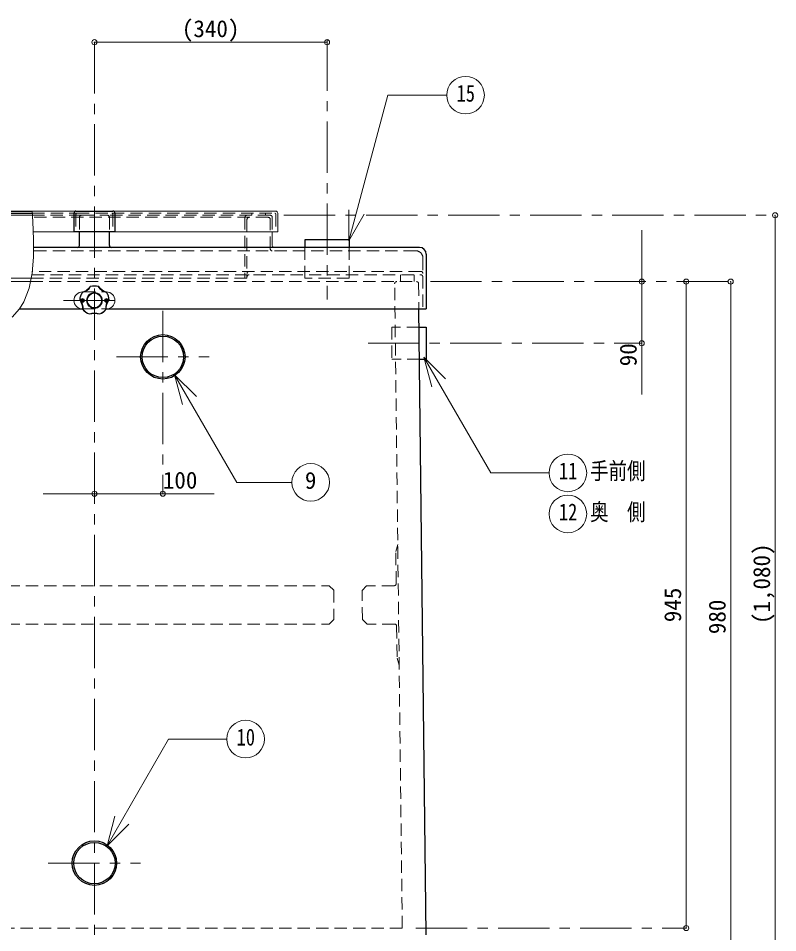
# Model space of a CAD drawing. Units: millimetres, scale not verified. Extents: x -3184 to 2891, y -2037 to 2178.
# Drawn here: x -258 to 852, y -1174 to 163 of the extents above; entities that cross this region are included whole.
import ezdxf
from ezdxf.enums import TextEntityAlignment as Align

# ---------------------------------------------------------------- set-up
doc = ezdxf.new("R2010")
doc.units = ezdxf.units.MM
doc.header["$LTSCALE"] = 15
doc.header["$PDMODE"] = 32
doc.header["$PDSIZE"] = 7.5
doc.linetypes.add('CHAIN1', pattern=[8, 5, -1, 1, -1])
doc.linetypes.add('DASHED1', pattern=[1.8, 1.2, -0.6])
doc.layers.add('0-0', color=7, linetype='Continuous', lineweight=18)
doc.styles.add('ＭＳ ゴシック', font='')
doc.styles.get('ＭＳ ゴシック').set_extended_font_data('MS Gothic')

msp = doc.modelspace()

# ---------------------------------------------------------------- linework, layer by layer
at = {"layer": '0-0', "color": 4, "lineweight": 9}
for p, q in [((-146.7, 127.87), (193.3, 127.87)), ((-237.44, -125.13), (-369.7, -125.13)), ((848.3, -125.13), (848.3, -1202.13)), ((113.3, -169.13), (113.3, -149.13)), ((653.3, -387.13), (653.3, -147.13)), ((-588.55, -222.13), (-240.09, -222.13)), ((-366.7, -217.13), (-239.07, -217.13)), ((718.3, -222.13), (718.3, -1167.13)), ((783.3, -1202.13), (783.3, -222.13)), ((28.3, -532.13), (-221.7, -532.13))]:
    msp.add_line(p, q, dxfattribs=at)
at = {"layer": '0-0', "color": 4, "linetype": 'CHAIN1', "lineweight": 9}
for p, q in [((-146.7, 127.87), (-146.7, -1277.13)), ((193.3, 131.87), (193.3, -248.13)), ((130.3, -125.13), (848.3, -125.13)), ((344.3, -222.13), (783.3, -222.13)), ((-191.7, -249.63), (-101.7, -249.63)), ((-46.7, -264.63), (-46.7, -532.13)), ((253.18, -312.13), (653.3, -312.13)), ((-114.2, -332.13), (20.8, -332.13)), ((-214.2, -1072.13), (-79.2, -1072.13)), ((323.3, -1167.13), (718.3, -1167.13))]:
    msp.add_line(p, q, dxfattribs=at)
at = {"layer": '0-0'}
for p, q in [((225.04, -162.28), (282.03, 50.42)), ((282.03, 50.42), (368.28, 50.42)), ((-237.8, -119.13), (-173.7, -119.13)), ((-119.7, -119.13), (118.3, -119.13)), ((225.04, -162.28), (225.04, -117.28)), ((121.3, -122.13), (121.3, -149.13)), ((225.04, -162.28), (247.54, -123.31)), ((-176.7, -149.13), (-236.2, -149.13)), ((-116.7, -149.13), (121.3, -149.13)), ((-163.14, -237.13), (-164.2, -237.13)), ((-129.2, -237.13), (-130.27, -237.13)), ((334.82, -332.4), (366.64, -364.22)), ((334.82, -332.4), (346.47, -375.87)), ((-29.49, -358.41), (2.33, -390.22)), ((-29.49, -358.41), (-17.85, -401.87)), ((-128.28, -1046.89), (-116.63, -1003.42)), ((-128.28, -1046.89), (-96.46, -1015.07))]:
    msp.add_line(p, q, dxfattribs=at)
at = {"layer": '0-0', "color": 5, "lineweight": 25}
for p, q in [((-411.7, -119.13), (-237.8, -119.13)), ((-173.7, -119.13), (-119.7, -119.13)), ((-410.2, -122.13), (-237.62, -122.13)), ((-176.7, -122.13), (-176.7, -149.13)), ((-116.7, -122.13), (-116.7, -149.13)), ((-116.7, -149.13), (-176.7, -149.13)), ((-168.7, -169.13), (-168.7, -149.1)), ((-124.7, -169.13), (-124.7, -149.13)), ((328.3, -172.13), (-235.68, -172.13)), ((225.8, -161.13), (160.8, -161.13)), ((160.8, -161.13), (160.8, -172.13)), ((225.8, -161.13), (225.8, -172.13)), ((338.3, -182.13), (338.3, -262.13)), ((-256.42, -262.13), (-163.59, -262.13)), ((-129.81, -262.13), (338.3, -262.13)), ((338.3, -1177.13), (327.6, -262.13)), ((328.46, -335.63), (336.18, -335.63))]:
    msp.add_line(p, q, dxfattribs=at)
at = {"layer": '0-0', "color": 4, "linetype": 'DASHED1', "lineweight": 9}
for p, q in [((-237.62, -122.13), (-172.2, -122.13)), ((-165.7, -125.13), (-237.44, -125.13)), ((107.3, -128.13), (-237.26, -128.13)), ((110.3, -125.13), (-127.7, -125.13)), ((-121.2, -122.13), (116.8, -122.13)), ((73.3, -128.13), (73.3, -217.13)), ((76.3, -131.13), (76.3, -217.13)), ((83.3, -122.13), (83.3, -125.13)), ((103.3, -122.13), (103.3, -125.13)), ((110.3, -174.13), (110.3, -131.13)), ((113.3, -128.13), (113.3, -149.13)), ((118.3, -123.63), (118.3, -149.13)), ((300.8, -212.13), (300.8, -222.13)), ((-239.07, -217.13), (76.3, -217.13)), ((-163.14, -237.13), (-130.27, -237.13)), ((-166.7, -247.88), (-164.2, -246.63)), ((-166.7, -247.88), (-166.7, -251.38)), ((-164.2, -252.63), (-166.7, -251.38)), ((-164.2, -246.63), (-161.7, -247.88)), ((-161.7, -251.38), (-164.2, -252.63)), ((-161.7, -247.88), (-161.7, -251.38)), ((-129.2, -246.63), (-131.7, -247.88)), ((-131.7, -247.88), (-131.7, -251.38)), ((-131.7, -251.38), (-129.2, -252.63)), ((-126.7, -247.88), (-129.2, -246.63)), ((-129.2, -252.63), (-126.7, -251.38)), ((-126.7, -247.88), (-126.7, -251.38)), ((293.78, -616.63), (296.66, -606.63)), ((294.34, -663.59), (293.78, -616.63)), ((251.15, -666.63), (244.45, -673.41)), ((291.34, -666.63), (251.15, -666.63)), ((244.95, -715.9), (244.45, -673.41)), ((244.95, -715.9), (251.77, -722.63)), ((292.07, -722.63), (251.77, -722.63)), ((295.07, -725.59), (295.63, -772.63)), ((295.63, -772.63), (298.75, -782.63))]:
    msp.add_line(p, q, dxfattribs=at)
at = {"layer": '0-0', "linetype": 'DASHED1'}
for p, q in [((-173.7, -123.63), (-173.7, -149.1)), ((-172.2, -122.13), (-121.2, -122.13)), ((-168.7, -128.13), (-168.7, -149.1)), ((-165.7, -125.13), (-127.7, -125.13)), ((-124.7, -128.13), (-124.7, -149.13)), ((-119.7, -123.63), (-119.7, -149.13)), ((160.8, -172.13), (160.8, -217.13)), ((225.8, -172.13), (225.8, -217.13)), ((323.3, -177.13), (-235.68, -177.13)), ((333.3, -187.13), (333.3, -262.13)), ((-238.05, -212.13), (330.3, -212.13)), ((330.3, -207.13), (-237.35, -207.13)), ((320.8, -212.13), (320.8, -222.13)), ((-240.09, -222.13), (324.16, -222.13)), ((225.8, -217.13), (160.8, -217.13)), ((303.3, -1167.13), (292.15, -225.17)), ((327.16, -225.09), (327.6, -262.13)), ((-163.59, -262.13), (-129.81, -262.13)), ((288.18, -288.63), (288.18, -335.63)), ((327.91, -288.63), (288.18, -288.63)), ((328.46, -335.63), (288.18, -335.63)), ((-489.94, -666.63), (196.54, -666.63)), ((196.54, -666.63), (203.3, -673.39)), ((203.3, -673.39), (203.3, -715.87)), ((203.3, -715.87), (196.54, -722.63)), ((-489.94, -722.63), (196.54, -722.63)), ((303.3, -1167.13), (-596.7, -1167.13))]:
    msp.add_line(p, q, dxfattribs=at)
at = {"layer": '0-0'}
for points in [[(-237.8, -119.13), (-236.87, -134.41), (-235.69, -160.47), (-235.67, -185.74), (-237.56, -209.72), (-242.09, -231.91), (-249.99, -251.83), (-256.42, -262.13), (-266.94, -274.04)], [(334.82, -332.4), (432.58, -501.72), (517.86, -501.72)], [(-29.49, -358.41), (61.26, -515.59), (141.9, -515.59)], [(-128.28, -1046.89), (-38.19, -890.84), (46.75, -890.84)]]:
    msp.add_lwpolyline(points, dxfattribs=at)
at = {"layer": '0-0', "color": 5, "lineweight": 25}
msp.add_lwpolyline([(327.91, -288.63), (338.18, -288.63), (338.18, -335.63)], dxfattribs=at)
at = {"layer": '0-0'}
for centre, radius in [((395.78, 50.42), 27.5), ((-146.7, -249.63), 10.5), ((545.36, -501.72), 27.5), ((169.4, -515.59), 27.5), ((545.36, -561.72), 27.5), ((74.25, -890.84), 27.5)]:
    msp.add_circle(centre, radius, dxfattribs=at)
at = {"layer": '0-0', "color": 4, "lineweight": 9}
msp.add_circle((-146.7, -249.63), 11.5, dxfattribs=at)
at = {"layer": '0-0', "color": 4, "linetype": 'DASHED1', "lineweight": 9}
for centre in [(-164.2, -249.63), (-129.2, -249.63)]:
    msp.add_circle(centre, 1.5, dxfattribs=at)
at = {"layer": '0-0', "color": 5, "lineweight": 25}
for centre, radius in [((-46.7, -332.13), 32.5), ((-46.7, -332.13), 30.25), ((-146.7, -1072.13), 32.5), ((-146.7, -1072.13), 30.25)]:
    msp.add_circle(centre, radius, dxfattribs=at)
for centre, radius, start, end in [((-173.7, -122.13), 3, 90, 180), ((-119.7, -122.13), 3, 0, 90), ((-171.7, -169.13), 3, 270, 0), ((-121.7, -169.13), 3, 180, 270), ((328.3, -182.13), 10, 0, 90)]:
    msp.add_arc(centre, radius, start, end, dxfattribs=at)
at = {"layer": '0-0'}
for centre, radius, start, end in [((118.3, -122.13), 3, 0, 90), ((-164.2, -249.63), 12.5, 90, 270), ((-146.7, -249.63), 21.5, 146.5, 177.5), ((-146.7, -249.63), 21, 146.5, 177.5), ((-175.54, -209.93), 29.89, 291.41115, 320.58885), ((-168.45, -219.69), 18.83, 283.0119, 328.9881), ((-146.7, -249.63), 21.5, 74.5, 105.5), ((-146.7, -249.63), 21, 74.5, 105.5), ((-124.95, -219.69), 18.83, 211.0119, 256.9881), ((-117.86, -209.93), 29.89, 219.41115, 248.58885), ((-129.2, -249.63), 12.5, 270, 90), ((-146.7, -249.63), 21, 2.5, 33.5), ((-146.7, -249.63), 21.5, 2.5, 33.5), ((-193.37, -264.79), 29.89, 3.41115, 32.58885), ((-181.9, -261.07), 18.83, 355.0119, 40.9881), ((-111.51, -261.07), 18.83, 139.0119, 184.9881), ((-100.04, -264.79), 29.89, 147.41115, 176.58885), ((-146.7, -249.63), 21.5, 218.5, 249.5), ((-146.7, -249.63), 21, 218.5, 249.5), ((-146.7, -249.63), 21, 290.5, 321.5), ((-146.7, -249.63), 21.5, 290.5, 321.5), ((-146.7, -298.7), 29.89, 75.41115, 104.58885), ((-146.7, -286.64), 18.83, 67.0119, 112.9881)]:
    msp.add_arc(centre, radius, start, end, dxfattribs=at)
at = {"layer": '0-0', "linetype": 'DASHED1'}
for centre, radius, start, end in [((-172.2, -123.63), 1.5, 90, 180), ((-165.7, -128.13), 3, 90, 180), ((-127.7, -128.13), 3, 0, 90), ((-121.2, -123.63), 1.5, 0, 90), ((323.3, -187.13), 10, 0, 90), ((330.3, -210.13), 3, 0, 90), ((330.3, -215.13), 3, 0, 90), ((295.15, -225.13), 3, 90, 180.67802), ((324.16, -225.13), 3, 0.6701, 90)]:
    msp.add_arc(centre, radius, start, end, dxfattribs=at)
at = {"layer": '0-0', "color": 4, "linetype": 'DASHED1', "lineweight": 9}
for centre, radius, start, end in [((76.3, -128.13), 3, 90, 180), ((79.3, -131.13), 3, 90, 180), ((107.3, -131.13), 3, 0, 90), ((110.3, -128.13), 3, 0, 90), ((116.8, -123.63), 1.5, 0, 90), ((113.3, -174.13), 3, 180, 270), ((79.3, -210.13), 3, 90, 180), ((79.3, -215.13), 3, 90, 180), ((291.34, -663.63), 3, 270, 0.67802), ((292.07, -725.63), 3, 0.67802, 90)]:
    msp.add_arc(centre, radius, start, end, dxfattribs=at)
at = {"layer": '0-0', "color": 4, "lineweight": 9}
msp.add_arc((116.3, -169.13), 3, 180, 260.40593, dxfattribs=at)
at = {"layer": '0-0', "color": 1}
for p in [(-146.7, 127.87), (193.3, 127.87), (848.3, -125.13), (653.3, -222.13), (718.3, -222.13), (783.3, -222.13), (653.3, -312.13), (-146.7, -532.13), (-46.7, -532.13), (718.3, -1167.13)]:
    msp.add_point(p, dxfattribs=at)

# ---------------------------------------------------------------- texts
at = {"layer": '0-0', "style": 'ＭＳ ゴシック'}
for s, p in [('(340)', (-18.89, 127.87)), ('100', (-46.7, -532.13)), ('9', (160.97, -532.46))]:
    msp.add_text(s, height=24.74, dxfattribs=at).set_placement(p, align=Align.BOTTOM_LEFT)
at = {"layer": '0-0', "style": 'ＭＳ ゴシック', "width": 0.8}
for s, p in [('15', (382.65, 33.54)), ('11', (532.23, -518.59)), ('手前側', (577.86, -518.59)), ('12', (532.23, -578.59)), ('奥\u3000側', (577.86, -578.59)), ('10', (61.12, -907.72))]:
    msp.add_text(s, height=24.74, dxfattribs=at).set_placement(p, align=Align.BOTTOM_LEFT)
at = {"layer": '0-0', "style": 'ＭＳ ゴシック'}
for s, p in [('90', (653.3, -345.88)), ('(1,080)', (848.3, -722.69)), ('945', (718.3, -719.94)), ('980', (783.3, -737.44))]:
    msp.add_text(s, height=24.74, rotation=90, dxfattribs=at).set_placement(p, align=Align.BOTTOM_LEFT)

doc.saveas('drawing.dxf')
